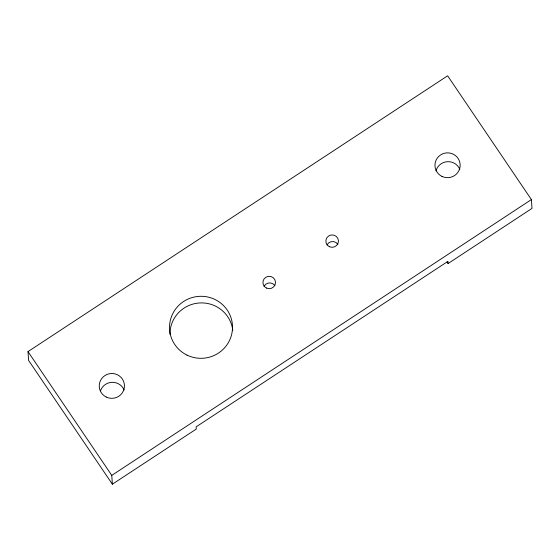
<?xml version="1.0" encoding="UTF-8"?>
<svg xmlns="http://www.w3.org/2000/svg" width="560" height="560" viewBox="0 0 560 560"><rect width="100%" height="100%" fill="white"/><g stroke="black" fill="none" stroke-linecap="round" stroke-linejoin="round"><path stroke-width="0.84" d="M448.077 263.557L447.923 261.352L196.147 426.839L196.294 429.044L112.371 484.204L28.602 360.423L28 351.603L447.629 75.796L531.398 199.577L532 208.397L448.077 263.557L447.097 262.115M112.371 484.204L111.769 475.384L531.398 199.577M28 351.603L111.769 475.384M100.52 390.747A12.6 12.404 -3.9 0 1 124.103 389.984M435.988 170.877A12.6 12.404 -3.9 0 1 459.809 169.337M169.967 334.341A31.507 31.017 -3.9 0 1 199.472 302.967A31.507 31.017 -3.9 0 1 232.764 330.274M326.956 244.986A6.3 6.202 -3.9 0 1 337.848 244.279M264.012 286.356A6.3 6.202 -3.9 0 1 274.904 285.649M106.253 397.047A12.6 12.404 -3.9 0 0 124.425 385.098A12.6 12.404 -3.9 0 0 104.867 375.599A12.6 12.404 -3.9 0 0 106.253 397.047M441.959 176.393A12.6 12.404 -3.9 0 0 460.131 164.451A12.6 12.404 -3.9 0 0 440.573 154.952A12.6 12.404 -3.9 0 0 441.959 176.393M187.033 355.124A31.507 31.017 -3.9 0 0 232.456 325.269A31.507 31.017 -3.9 0 0 183.568 301.518A31.507 31.017 -3.9 0 0 187.033 355.124M266.413 288.05A6.3 6.202 -3.9 0 0 275.499 282.079A6.3 6.202 -3.9 0 0 265.72 277.326A6.3 6.202 -3.9 0 0 266.413 288.05M329.357 246.68A6.3 6.202 -3.9 0 0 338.443 240.709A6.3 6.202 -3.9 0 0 328.664 235.956A6.3 6.202 -3.9 0 0 329.357 246.68"/></g></svg>
